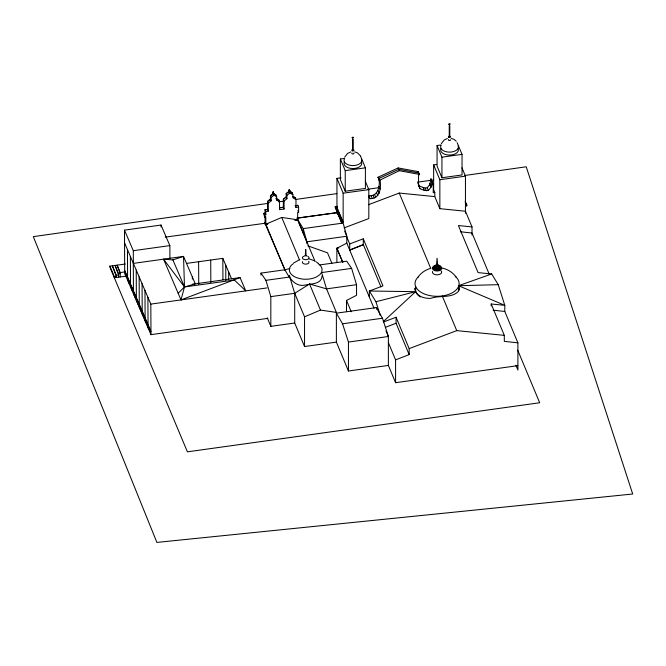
<?xml version="1.0" encoding="UTF-8"?>
<svg xmlns="http://www.w3.org/2000/svg" width="666" height="666" viewBox="0 0 666 666"><rect width="100%" height="100%" fill="white"/><g stroke="black" fill="none" stroke-linecap="round" stroke-linejoin="round"><path stroke-width="1" d="M305.294 255.702L305.711 249.409L306.127 255.719L305.353 255.586M436.38 266.025L437.079 258.25L437.745 266.15L436.713 266.375L436.596 265.742M430.96 187.329L429.811 184.582L430.952 178.821L432.101 181.568L430.96 187.329L428.371 190.534L424.35 190.434L419.93 188.703L418.548 183.749L418.548 174.925L419.339 174.384L418.19 171.628L398.143 167.949L378.088 177.214L379.237 180.403L380.028 180.295C381.485 187.754 379.786 199.142 370.055 198.659L368.906 195.912C378.146 196.403 380.394 185.831 378.879 178.53M322.086 275.824C321.478 284.515 311.422 283.566 305.303 285.04C294.73 287.387 289.219 277.397 284.873 269.78L265.076 222.402L265.784 224.151L267.815 223.909L265.826 224.184L265.784 216.791L264.535 216.958L263.819 213.328L265.093 213.153L265.809 214.902L264.535 215.076L263.819 213.328L265.093 213.153L265.093 209.757L267.549 209.424L268.256 211.172L265.809 211.505L265.093 209.757M268.256 211.172L268.256 203.23L271.137 200.816L271.137 197.494L273.368 195.654L272.66 193.906L273.185 191.6L274.417 195.513L276.648 196.745L276.648 200.075L279.537 201.698L279.537 209.648L284.057 209.032L284.057 201.09L283.341 199.342L286.205 196.936L286.205 193.606L288.661 191.733L289.302 189.41L290.651 193.306L292.89 194.547L292.89 197.877L295.97 199.475L295.97 207.417L298.609 207.059L298.609 212.346L297.677 212.471L297.677 219.83L295.687 220.096M271.137 200.816L270.429 199.076L270.429 195.746L272.66 193.906L273.185 191.6L273.709 193.764L275.94 194.996L276.648 196.745M273.368 195.654L273.892 193.34M178.155 293.256L184.49 286.963L234.399 280.011L245.754 290.884L240.06 277.597L181.002 299.9L184.49 286.963L183.516 256.402L133.367 263.386L133.3 250.699L124.484 230.136L161.03 225.05L169.847 245.612L169.913 258.3M353.163 150.266L352.605 150.258L353.163 150.266L353.163 139.177M449.758 136.888L449.242 136.796L449.791 136.805L449.791 125.716M286.214 193.615L288.661 191.733L289.302 189.41L290.651 193.306M284.057 201.09L286.913 198.684L286.913 195.354L289.369 193.481L290.01 191.159M344.655 157.193L347.527 153.446L350.766 151.94M441.292 143.731L444.164 139.993L447.394 138.478M418.098 277.039C421.062 272.719 425.765 269.713 430.785 268.34M417.957 182.975L418.781 185.947L425.166 188.07L427.222 187.787L429.811 184.582M383.233 321.686L415.642 291.675L415.642 286.555M272.66 193.906L270.429 195.746L271.137 197.494M293.331 263.203L299.883 259.465M303.438 256.402L302.897 256.785A3.297 1.906 0 0 0 303.987 259.407L304.778 259.607A3.297 1.906 0 0 0 307.983 259.157L308.525 258.774A3.297 1.906 0 0 0 308.1 256.468M292.99 263.977L291.741 264.877A16.375 9.457 0 0 0 297.169 277.872L301.082 278.871A16.375 9.457 0 0 0 316.999 276.656L319.688 274.733A16.375 9.457 0 0 0 318.29 263.744M289.877 268.548L284.873 269.78L260.997 273.102L265.917 280.336L270.829 296.628L294.705 293.306L309.548 283.982L326.548 288.869L356.543 284.69L356.543 295.296L346.511 300.449L346.511 311.705M336.871 262.312L336.871 248.235L346.803 243.132L346.803 236.247L343.148 223.06L303.18 228.621L297.502 219.097M378.663 178.588L398.709 169.322L418.764 173.002M379.237 180.403L399.284 170.696L419.339 174.384M265.834 224.201L281.751 217.449L297.685 219.797L294.663 220.163M336.38 342.108L304.545 346.536L304.545 316.833L320.463 310.081L336.38 312.396L336.38 342.108L348.451 370.995L388.378 365.434L395.587 382.692L517.898 365.651M346.803 237.021L349.7 243.947L349.7 250.058L363.286 244.555L380.985 286.913M349.7 250.058L363.286 244.813L363.286 238.811L349.7 243.947M385.389 327.372L396.062 323.243L396.062 317.241L383.45 322.019M395.587 382.692L395.587 359.865L409.174 354.62L409.174 348.618L396.062 317.241M368.564 204.678L399.25 193.057L434.798 196.603L439.851 208.674L465.451 211.222L472.011 226.915L472.011 235.098M344.097 227.897L368.822 218.548L368.822 189.61L365.334 181.277M409.174 348.618L456.743 330.627L504.312 335.364L504.312 341.367L517.898 342.832L517.898 370.038L515.9 365.259M458.857 290.667A22.053 12.729 0 0 0 458.508 285.706L491.675 273.967L498.235 284.682L504.786 305.344L504.786 311.455L517.898 342.832M172.885 259.898L183.516 256.402L195.28 283.841L184.49 286.963L163.545 259.191L172.885 259.898L184.49 286.963M498.235 284.682L458.508 285.706L459.115 288.836L458.225 291.608C450.99 298.576 439.718 295.055 430.835 298.343C424.309 298.734 415.118 296.095 415.035 288.195M363.286 238.811L382.95 285.872L369.364 291.009L375.924 301.715L415.642 291.675L369.364 291.009L369.364 297.119M267.932 203.388L33.3 236.638L156.885 542.407L632.7 494.005L526.223 166.783L464.477 175.533M279.245 201.781L283.366 201.199M295.712 199.45L336.879 193.615M367.749 189.236L379.071 187.637M418.173 182.093L433.608 179.903M360.539 156.185L365.401 167.832L365.401 188.411L345.238 191.217L340.368 179.57L340.368 158.991L344.405 158.433M457.167 142.724L462.038 154.37L462.038 174.95L441.933 177.747L437.071 166.1L437.071 145.521L441.092 144.963M340.368 158.991L345.238 170.638L365.401 167.832M437.071 145.521L441.933 157.168L462.038 154.37M337.729 210.09L336.954 208.233L336.954 178.371L341.059 177.797M434.798 196.595L434.798 192.491L433.649 189.743L433.649 164.902L436.73 164.469M378.088 177.656L378.879 177.547M417.399 172.178L418.19 172.069L419.339 174.817M336.954 178.371L343.148 193.19L368.822 189.61M433.649 164.902L439.851 179.72L465.451 176.157L465.451 205.103L466.783 204.92L466.783 205.836L465.451 206.019L465.451 213.286M265.101 209.765L267.549 209.424L267.549 201.482L270.429 199.076L267.549 201.482L268.256 203.23M295.263 205.686L297.902 205.319L298.609 207.059M434.798 192.491L433.241 192.707L433.241 185.764L432.101 181.568M335.256 206.643L341.816 223.243L335.256 207.559L335.256 206.643L337.304 206.352M297.028 218.223L336.954 212.662L340.051 217.865M165.21 237.163L264.943 223.276L285.148 270.413M133.3 250.699L169.847 245.612M341.816 222.327L343.148 222.144L343.148 193.19M303.221 233.05L303.221 228.621L306.884 241.808L306.884 243.656M517.707 350.158L539.685 402.755L187.412 451.831L109.932 267.291L109.932 266.159L125.374 264.002M109.932 266.159L114.311 276.631L116.325 276.348L112.354 265.776L116.325 275.274L118.59 274.958L115.085 265.434L118.59 273.826L120.221 273.593L117.108 265.11L120.221 272.56L125.374 271.845M186.522 263.411L222.827 258.358L231.585 278.779M126.407 276.082L114.311 277.764L114.311 276.631M336.871 248.235L342.774 262.354L336.871 248.235L338.861 247.96M319.713 264.926L346.711 261.164L351.623 268.398L356.543 284.69M192.357 284.24L240.06 277.597M265.917 280.336L289.793 277.006L294.705 293.306L304.545 316.833M321.628 272.569L351.623 268.398M124.55 242.832L150.824 304.104L266.966 287.928M124.484 230.136L124.7 273.376L150.974 334.648L267.799 318.381M388.378 365.434L388.378 336.497L382.475 318.24L376.307 307.609L336.38 313.17L342.557 323.801L348.451 342.058L348.451 370.995M267.291 317.865L270.829 326.34L294.705 323.01L304.545 346.536M342.557 323.801L382.475 318.24M348.451 342.058L388.378 336.497L386.014 330.852M297.902 205.319L295.254 205.677L295.97 207.417M296.969 218.082L336.954 212.662L337.729 214.519L336.954 210.897M265.784 224.151L267.782 223.876M472.011 226.915L458.424 225.558L478.088 272.619L491.675 273.967M491.2 305.994L491.2 303.996L504.786 305.344L458.508 285.706M460.364 231.768L472.011 233.025L489.319 274.434M493.14 310.198L504.786 311.455M451.298 138.403L454.07 139.385L456.277 141.259M354.662 151.865L357.434 152.839L360.364 155.802M437.271 265.651L437.77 266.042M441.583 267.932C447.519 269.064 453.022 272.502 456.443 277.481M306.643 255.952L307.168 256.085M309.157 258.891L314.543 260.797M307.817 245.829L327.522 252.822L331.851 263.178M295.254 197.727L292.957 196.537L295.254 197.727L295.97 199.475M290.459 192.682L289.752 190.934L292.183 192.799L292.89 194.547M289.943 191.567L292.183 192.799L292.183 194.464M273.709 193.764L275.94 194.996M277.372 199.142L278.821 199.958L279.537 201.698M316.225 261.796L318.456 263.57M368.831 197.402L370.055 198.659M163.545 259.191L181.002 299.9M124.684 270.371L150.957 331.651M461.971 167.815L465.451 176.157M465.243 201.224L466.783 204.92M465.243 202.148L466.783 205.836M491.2 303.996L504.312 335.364M433.241 185.764L430.952 178.821M429.811 183.325L430.96 186.072M427.222 187.787L428.371 190.534M425.166 188.07L426.315 190.826M423.201 187.687L424.35 190.434M417.782 181.918L418.548 183.749M418.781 185.947L419.93 188.703M398.143 167.949L399.284 170.696M399.25 193.057L430.711 268.34M442.249 295.945L456.743 330.627M378.088 177.214L379.237 179.97M378.879 186.363L380.028 189.111M378.097 190.559L379.245 193.306M376.656 192.849L377.805 195.596M374.583 194.464L375.732 197.211M373.077 195.18L374.225 197.927M371.112 195.604L372.261 198.351M396.062 323.243L409.174 354.62M336.954 207.317L343.148 222.144M338.503 211.938L342.374 221.204M344.613 230.994L346.803 236.247L306.851 241.816L297.635 219.747L297.885 220.388M376.307 307.609L377.073 309.457M346.803 243.132L373.992 308.192M388.378 342.607L395.587 359.865M346.511 300.449L351.232 311.746M297.669 219.755L315.143 261.58M336.38 312.396L326.548 288.869L321.919 273.535M281.751 217.449L299.509 259.94M309.548 283.982L320.463 310.081M297.902 210.598L298.609 212.346M288.661 191.741L289.369 193.481M286.205 193.606L286.913 195.354M286.913 198.684L286.205 196.936L283.341 199.342L283.341 207.284L284.057 209.032M276.648 200.075L275.94 198.326L278.821 199.958L278.821 201.94M375.924 301.715L380.294 315.493M289.344 275.349L289.793 277.006M228.663 271.969L228.696 279.112M225.741 265.16L225.816 280.469M222.827 258.358L222.927 279.778M210.722 260.04L210.831 282.484M198.618 261.73L198.734 284.174M192.357 277.031L192.366 279.071M161.03 225.05L161.039 226.998M150.824 304.104L150.974 334.648M149.609 328.496L149.617 331.502M148.751 326.507L148.768 329.504M147.902 297.294L148.052 327.847M146.686 321.686L146.703 324.692M145.829 319.697L145.846 322.694M144.98 290.493L145.13 321.037M143.764 314.885L143.781 317.882M142.907 312.887L142.924 315.884M142.066 283.683L142.216 314.227M140.851 308.075L140.859 311.072M139.993 306.077L140.01 309.074M139.144 276.873L139.294 307.417M137.929 301.265L137.945 304.262M137.071 299.267L137.088 302.272M136.222 270.063L136.372 300.607M135.007 294.455L135.023 297.452M134.149 292.457L134.166 295.463M133.308 263.253L133.458 293.798M132.093 287.645L132.101 290.651M131.235 285.656L131.252 288.653M130.386 256.443L130.536 286.996M129.171 280.836L129.187 283.841M128.313 278.846L128.33 281.843M127.464 249.633L127.614 280.186M126.249 274.034L126.265 277.031M125.391 272.036L125.408 275.033M449.242 125.707L449.242 136.796M441.933 157.168L441.933 177.747M439.851 179.72L439.851 208.674M418.19 171.628L418.19 172.069M352.605 139.169L352.605 150.258M345.238 170.638L345.238 191.217M294.705 293.306L294.705 323.01M270.829 296.628L270.829 326.34M265.809 211.505L265.809 214.902M265.076 216.883L265.076 224.45M264.535 215.076L264.535 216.958M260.997 273.102L260.997 275.15M120.221 272.56L120.221 276.939M118.59 273.826L118.59 277.173M116.325 275.274L116.325 277.481M441.125 270.912A4.612 2.664 0 0 1 437.562 274.833A4.612 2.664 0 0 1 432.65 271.428M455.236 276.348A22.053 12.729 0 0 1 451.989 292.948A22.053 12.729 0 0 1 423.068 293.398A22.053 12.729 0 0 1 418.265 276.931M437.346 265.526A0.949 0.549 0 0 1 437.887 266.342A0.949 0.549 0 0 1 436.388 266.433A0.949 0.549 0 0 1 436.621 265.576M437.121 265.193A1.865 1.074 0 0 1 438.744 266.75A1.865 1.074 0 0 1 435.622 266.941A1.865 1.074 0 0 1 436.638 265.218M436.438 265.093A2.714 1.565 0 0 0 434.956 267.59A2.714 1.565 0 0 0 439.51 267.316A2.714 1.565 0 0 0 437.146 265.051A3.48 2.006 0 0 1 440.193 267.982A3.48 2.006 0 0 1 434.357 268.34A3.48 2.006 0 0 1 436.263 265.135M437.179 265.284A4.113 2.373 0 0 1 440.909 268.531A4.113 2.373 0 0 1 434.357 269.447A4.113 2.373 0 0 1 435.106 265.576M438.386 265.767A4.612 2.664 0 0 1 441.208 269.514A4.612 2.664 0 0 1 434.34 270.471A4.612 2.664 0 0 1 433.899 266.392M420.329 296.969A22.053 12.729 0 0 1 415.035 288.37M361.513 159.266A8.883 5.128 0 0 1 352.664 165.593A8.883 5.128 0 0 1 344.372 159.016M353.854 153.03A1.107 0.641 0 0 1 352.855 153.971A1.107 0.641 0 0 1 351.939 153.005M458.15 145.804A8.883 5.128 0 0 1 449.3 152.131A8.883 5.128 0 0 1 441 145.554M450.591 139.727A1.107 0.641 0 0 1 449.35 140.501A1.107 0.641 0 0 1 448.576 139.544M361.513 162.213A8.883 5.128 0 0 1 352.664 168.54A8.883 5.128 0 0 1 344.372 161.963M458.15 148.751A8.883 5.128 0 0 1 449.3 155.078A8.883 5.128 0 0 1 441 148.501M308.608 261.305A3.297 1.906 0 0 1 308.525 263.212L307.983 263.594A3.297 1.906 0 0 1 304.778 264.044L303.987 263.836A3.297 1.906 0 0 1 302.547 261.671M304.137 256.11A3.297 1.906 0 0 1 304.936 255.927M352.156 137.629L352.689 138.337L353.638 137.587L352.888 137.063L352.156 137.629M448.792 124.167L449.325 124.875L450.274 124.126L449.717 123.593L448.792 124.167M283.341 207.284L279.737 207.792L283.341 207.284M352.306 150.807A1.107 0.641 0 0 0 353.987 150.275A1.107 0.641 0 0 0 352.356 149.7A1.107 0.641 0 0 0 352.306 150.807M448.942 137.346A1.107 0.641 0 0 0 450.624 136.821A1.107 0.641 0 0 0 448.992 136.239A1.107 0.641 0 0 0 448.942 137.346"/></g></svg>
